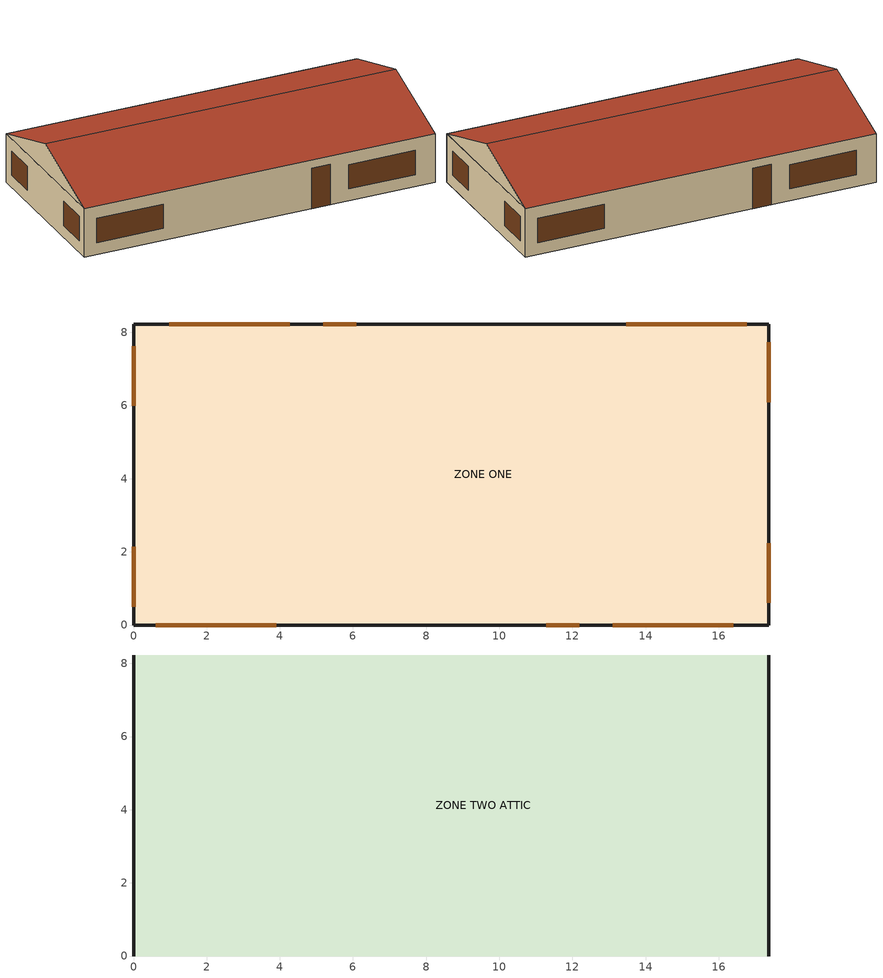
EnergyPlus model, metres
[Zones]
ZONE ONE
 floor outside (FLOOR OVCS JOISTS): 0,8.23 1.74,8.23 1.74,0 0,0 z0
 floor outside (FLOOR OVCS BATTING): 1.74,0 1.74,8.23 17.37,8.23 17.37,0 z0
 wall outside (EXTERIOR WALL (BATTING)): 0,0 17.37,0 17.37,8.23 0,8.23 0,0 z0:2.44
 door (EXTERIOR WALL (FRAMING)): 0.61,0 3.9,0 / 17.37,0.61 17.37,2.24 / 17.37,6.1 17.37,7.73 / 0,7.62 0,5.99 / 0,2.13 0,0.5 / 4.27,8.23 0.97,8.23 / 16.76,8.23 13.47,8.23 / 13.11,0 16.4,0 z0.61:1.83
 door (DOOR): 11.28,0 12.19,0 / 6.1,8.23 5.18,8.23 z0:2.03
ZONE TWO ATTIC
 floor to ZONE ONE (ATTIC FLOOR JOISTS): 0,8.23 1.74,8.23 1.74,0 0,0 z2.44
 floor to ZONE ONE (ATTIC FLOOR BATT): 17.37,0 1.74,0 1.74,8.23 17.37,8.23 z2.44
 wall outside (END GABLE): 0,8.23,2.44 0,0,2.44 0,4.11,3.81; 17.37,0,2.44 17.37,8.23,2.44 17.37,4.11,3.81
 roof outside (ROOF): 17.37,4.11,3.81 17.37,8.23,2.44 0,8.23,2.44 0,4.11,3.81; 0,4.11,3.81 0,0,2.44 17.37,0,2.44 17.37,4.11,3.81
[Building]
L140A: North Axis {deg}=0; Terrain=Suburbs; Loads Convergence Tolerance Value=0.04; Temperature Convergence Tolerance Value {deltaC}=0.004; Solar Distribution=FullInteriorAndExterior; Minimum Number of Warmup Days=6
[Site:GroundReflectance]
0.2, 0.2, 0.2, 0.2, 0.2, 0.2, 0.2, 0.2, 0.2, 0.2, 0.2, 0.2
[Material:NoMass]
CARPET W/ FIBROUS PAD: Roughness=Rough; Thermal Resistance {m2-K/W}=0.366309; Thermal Absorptance=0.9; Solar Absorptance=0.6; Visible Absorptance=0.6
[Construction]
INTERIOR WALL AIR: PLASTERBOARD, PLASTERBOARD
DOOR: DOOR
INTERIOR WALL FRAMED: PLASTERBOARD, FRAME 2X4 16 inch OC, PLASTERBOARD
ATTIC FLOOR BATT: PLASTERBOARD, FIBERGLASS BATT R19
ATTIC FLOOR JOISTS: PLASTERBOARD, JOIST 2X6 24 OC
ROOF: ASPHALT SHINGLE 1/4 IN, PLYWOOD 1/2 IN
END GABLE: HARDBOARD SIDING(7/16''), PLYWOOD 1/2 IN
FLOOR OVCS BATTING: FIBERGLASS BATT, PLYWOOD 3/4 IN, CARPET W/ FIBROUS PAD
FLOOR OVCS JOISTS: JOISTS 2X8 16 IN OC, PLYWOOD 3/4 IN, CARPET W/ FIBROUS PAD
EXTERIOR WALL (BATTING): HARDBOARD SIDING(7/16''), FIBERBOARD SHEATHING, FIBERGLASS BATT, PLASTERBOARD
EXTERIOR WALL (FRAMING): HARDBOARD SIDING(7/16''), FIBERBOARD SHEATHING, FRAME 2X4 16 inch OC, PLASTERBOARD
[Material] Roughness=Rough; Thermal Absorptance=0.9; Solar Absorptance=0.6; Visible Absorptance=0.6
Name | Thickness {m} | Conductivity {W/m-K} | Density {kg/m3} | Specific Heat {J/kg-K}
DOOR | 0.0444501 | 0.115793 | 512.59 | 1380.72
ASPHALT SHINGLE 1/4 IN | 0.00635001 | 0.0819056 | 1121.29 | 1255.2
PLYWOOD 1/2 IN | 0.0127 | 0.115504 | 544.627 | 1213.36
FIBERGLASS BATT R19 | 0.15875 | 0.0477302 | 9.61107 | 836.8
JOIST 2X6 24 OC | 0.1397 | 0.115793 | 512.59 | 1380.72
JOISTS 2X8 16 IN OC; FRAME 2X4 16 inch OC | 0.0889002 | 0.115648 | 512.59 | 1380.72
PLYWOOD 3/4 IN | 0.01905 | 0.11536 | 544.627 | 1213.36
FIBERBOARD SHEATHING | 0.0127 | 0.0546518 | 288.332 | 1297.04
FIBERGLASS BATT | 0.0889002 | 0.0459998 | 9.61107 | 836.8
PLASTERBOARD | 0.0127 | 0.160206 | 800.923 | 1087.84
HARDBOARD SIDING(7/16'') | 0.011176 | 0.0945952 | 640.738 | 1171.52
[InternalMass] Zone=ZONE ONE
Name | Construction | Surface Area {m2}
INTERIOR WALLS AIR | INTERIOR WALL AIR | 171.222
INTERIOR WALLS FRAMED | INTERIOR WALL FRAMED | 19.0247
[ElectricEquipment]
INTERNAL GAINS: Zone or ZoneList=ZONE ONE; Schedule=INTERNAL LOADS YEAR; Design Level Calculation Method=EquipmentLevel; Design Level {W}=2930.711; Fraction Latent=0.178; Fraction Radiant=0.5754; Fraction Lost=0
[ZoneInfiltration:DesignFlowRate] Schedule=ALWAYS 1; Design Flow Rate Calculation Method=AirChanges/Hour; Constant Term Coefficient=1; Temperature Term Coefficient=0; Velocity Term Coefficient=0; Velocity Squared Term Coefficient=0
Name | Zone or ZoneList | Air Changes per Hour {1/hr}
ZONE TWO INFILTRATION | ZONE TWO ATTIC | 2.4
ZONE ONE INFILTRATION | ZONE ONE | 0.67
[Zone] Type=1; Multiplier=1; Ceiling Height {m}=autocalculate; Volume {m3}=autocalculate; Floor Area {m2}=autocalculate
Name | Part of Total Floor Area
ZONE TWO ATTIC | No
ZONE ONE | Yes
[Zone equipment]
ZONE ONE: ZONE ONE Purchased Air
[ZoneHVAC:IdealLoadsAirSystem]
ZONE ONE Purchased Air: Maximum Heating Supply Air Temperature {C}=50; Minimum Cooling Supply Air Temperature {C}=10; Maximum Heating Supply Air Humidity Ratio {kgWater/kgDryAir}=0.015; Minimum Cooling Supply Air Humidity Ratio {kgWater/kgDryAir}=0.01; Heating Limit=NoLimit; Cooling Limit=NoLimit; Dehumidification Control Type=None; Humidification Control Type=None
[ZoneControl:Thermostat]
ZONE ONE Thermostat: Zone or ZoneList=ZONE ONE; Control Type Schedule=ALWAYS 4; Control 1=Office Thermostat Dual SP Control
[ThermostatSetpoint:DualSetpoint]
Office Thermostat Dual SP Control: Heating Setpoint Temperature Schedule=ALWAYS 20; Cooling Setpoint Temperature Schedule=ALWAYS 25.55
[Schedule:Day:Hourly]
INTERNAL LOADS: 0.1386, 0.1386, 0.1386, 0.1386, 0.1386, 0.2315, 0.2909, 0.5818, 0.3394, 0.2077, 0.2077, 0.277, 0.2077, 0.1732, 0.1801, 0.1801, 0.2633, 0.284, 0.3048, 0.4779, 0.4779, 0.4989, 0.4989, 0.4503
[Schedule:Week:Daily]
INTERNAL LOADS WEEK: INTERNAL LOADS, INTERNAL LOADS, INTERNAL LOADS, INTERNAL LOADS, INTERNAL LOADS, INTERNAL LOADS, INTERNAL LOADS, INTERNAL LOADS, INTERNAL LOADS, INTERNAL LOADS, INTERNAL LOADS, INTERNAL LOADS
[Schedule:Year]
INTERNAL LOADS YEAR: INTERNAL LOADS WEEK, 1, 1, 12, 31
[Schedule:Compact]
ALWAYS 1: Through: 12/31, For: AllDays, Until: 24:00, 1
ALWAYS 4: Through: 12/31, For: AllDays, Until: 24:00, 4
ALWAYS 20: Through: 12/31, For: AllDays, Until: 24:00, 20
ALWAYS 25.55: Through: 12/31, For: AllDays, Until: 24:00, 25.55555
